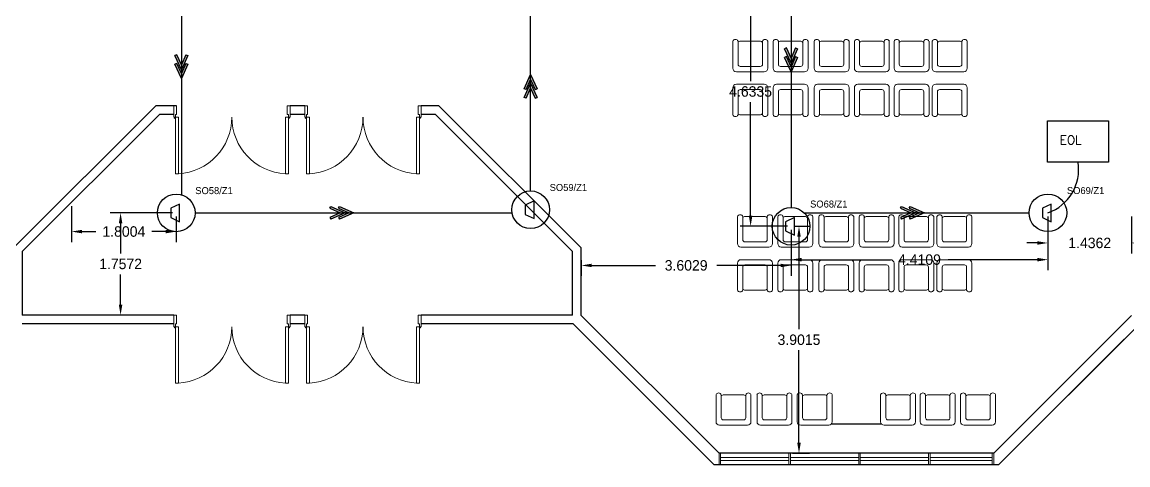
# Model space of a CAD drawing. Extents: x -3767 to 3861, y 250 to 646.
# Drawn here: x 27.07 to 46.06, y 329.3 to 336.91 of the extents above; entities that cross this region are included whole.
import ezdxf
from ezdxf import colors
from ezdxf.entities.mleader import LeaderData, LeaderLine
from ezdxf.enums import TextEntityAlignment as Align
from ezdxf.math import Vec2, Vec3

# ---------------------------------------------------------------- set-up
doc = ezdxf.new("R2010")
doc.units = 0
doc.header["$LTSCALE"] = 0.15
doc.layers.get('0').update_dxf_attribs({"color": 252})
doc.layers.get('Defpoints').update_dxf_attribs({"color": 252})
for name, color, linetype, lineweight in [('0 criticalllllll', 4, 'Continuous', 13), ('anal', 252, 'Continuous', 20), ('DOOR', 252, 'Continuous', 20), ('FUR', 252, 'Continuous', 9), ('wall', 252, 'Continuous', 30)]:
    doc.layers.add(name, color=color, linetype=linetype, lineweight=lineweight)
for name, color, linetype in [('0 sockets', 252, 'Continuous'), ('0 sound', 252, 'Continuous'), ('AUTOINCR', 7, 'Continuous'), ('C1', 252, 'Continuous'), ('FIRE_LOOP', 7, 'Continuous')]:
    doc.layers.add(name, color=color, linetype=linetype)
doc.styles.add('ROMAND', font='ROMAND.SHX')
doc.dimstyles.get("Standard").update_dxf_attribs({"dimtxt": 0.18, "dimasz": 0.18, "dimexe": 0.18, "dimexo": 0.0625, "dimgap": 0.09, "dimtad": 0, "dimtih": 1, "dimtoh": 1, "dimdec": 4, "dimzin": 0, "dimdsep": 46, "dimtxsty": 'Standard', "dimcen": 0.09, "dimadec": 0, "dimazin": 0, "dimtfac": 1, "dimtdec": 4, "dimtofl": 0, "dimtmove": 0, "dimatfit": 3, "dimfxl": 1, "dimtolj": 1, "dimtzin": 0, "dimarcsym": 0})

# ---------------------------------------------------------------- blocks, each defined once
blk = doc.blocks.new('D200')
at = {"layer": 'DOOR'}
for points in [[(0.03, 0.2), (0.03, 1.17), (0.08, 1.17), (0.08, 0.2)], [(1.97, 0.2), (1.97, 1.17), (1.92, 1.17), (1.92, 0.2)], [(0.03, 0.2), (0, 0.2), (0, 0), (0.05, 0), (0.05, 0.15), (0.03, 0.15)], [(1.97, 0.2), (2, 0.2), (2, 0), (1.95, 0), (1.95, 0.15), (1.97, 0.15)]]:
    blk.add_lwpolyline(points, close=True, dxfattribs=at)
for centre in [(0.02, 0.21), (1.98, 0.21)]:
    blk.add_circle(centre, 0.01, dxfattribs=at)
for centre, start, end in [((0.027, 0.2), 0, 87.0492), ((1.97, 0.2), 92.9508, 180)]:
    blk.add_arc(centre, 0.971, start, end, dxfattribs=at)
blk = doc.blocks.new('ARCH')
at = {"layer": 'anal'}
for p, q in [((39.041, 329.5), (39.041, 329.3)), ((39.066, 329.5), (39.066, 329.3)), ((40.241, 329.5), (40.241, 329.3)), ((40.266, 329.5), (40.266, 329.3)), ((41.441, 329.5), (41.441, 329.3)), ((41.466, 329.5), (41.466, 329.3)), ((42.641, 329.5), (42.641, 329.3)), ((42.666, 329.5), (42.666, 329.3)), ((43.734, 329.5), (43.734, 329.3)), ((43.759, 329.5), (43.759, 329.3)), ((39.066, 329.425), (40.237, 329.425)), ((39.066, 329.425), (40.237, 329.425)), ((39.066, 329.375), (40.237, 329.375)), ((39.066, 329.375), (40.237, 329.375)), ((40.266, 329.425), (41.437, 329.425)), ((40.266, 329.425), (41.437, 329.425)), ((40.266, 329.375), (41.437, 329.375)), ((40.266, 329.375), (41.437, 329.375)), ((41.466, 329.425), (42.637, 329.425)), ((41.466, 329.425), (42.637, 329.425)), ((41.466, 329.375), (42.637, 329.375)), ((41.466, 329.375), (42.637, 329.375)), ((42.666, 329.425), (43.734, 329.425)), ((42.666, 329.375), (43.734, 329.375))]:
    blk.add_line(p, q, dxfattribs=at)
at = {"layer": 'C1'}
blk.add_line((41.833, 330), (40.967, 330), dxfattribs=at)
at = {"layer": 'FUR'}
for p, q in [((39.278, 336.584), (39.278, 336.119)), ((39.368, 336.582), (39.368, 336.187)), ((39.743, 336.584), (39.413, 336.584)), ((39.788, 336.187), (39.788, 336.582)), ((39.878, 336.119), (39.878, 336.584)), ((39.97, 336.584), (39.97, 336.119)), ((40.06, 336.582), (40.06, 336.187)), ((40.435, 336.584), (40.105, 336.584)), ((40.48, 336.187), (40.48, 336.582)), ((40.57, 336.119), (40.57, 336.584)), ((40.674, 336.584), (40.674, 336.119)), ((40.764, 336.582), (40.764, 336.187)), ((41.139, 336.584), (40.809, 336.584)), ((41.184, 336.187), (41.184, 336.582)), ((41.274, 336.119), (41.274, 336.584)), ((41.365, 336.584), (41.365, 336.119)), ((41.455, 336.582), (41.455, 336.187)), ((41.83, 336.584), (41.5, 336.584)), ((41.875, 336.187), (41.875, 336.582)), ((41.965, 336.119), (41.965, 336.584)), ((42.047, 336.584), (42.047, 336.119)), ((42.137, 336.582), (42.137, 336.187)), ((42.512, 336.584), (42.182, 336.584)), ((42.557, 336.187), (42.557, 336.582)), ((42.647, 336.119), (42.647, 336.584)), ((42.703, 336.584), (42.703, 336.119)), ((42.793, 336.582), (42.793, 336.187)), ((43.168, 336.584), (42.838, 336.584)), ((43.213, 336.187), (43.213, 336.582)), ((43.303, 336.119), (43.303, 336.584)), ((39.405, 336.149), (39.75, 336.149)), ((40.097, 336.149), (40.442, 336.149)), ((40.801, 336.149), (41.146, 336.149)), ((41.493, 336.149), (41.838, 336.149)), ((42.174, 336.149), (42.519, 336.149)), ((42.83, 336.149), (43.175, 336.149)), ((39.338, 336.059), (39.818, 336.059)), ((40.03, 336.059), (40.51, 336.059)), ((40.734, 336.059), (41.214, 336.059)), ((41.425, 336.059), (41.905, 336.059)), ((42.107, 336.059), (42.587, 336.059)), ((42.763, 336.059), (43.243, 336.059)), ((39.278, 335.318), (39.278, 335.783)), ((39.338, 335.843), (39.818, 335.843)), ((39.878, 335.783), (39.878, 335.318)), ((39.97, 335.318), (39.97, 335.783)), ((40.03, 335.843), (40.51, 335.843)), ((40.57, 335.783), (40.57, 335.318)), ((40.674, 335.318), (40.674, 335.783)), ((40.734, 335.843), (41.214, 335.843)), ((41.274, 335.783), (41.274, 335.318)), ((41.365, 335.318), (41.365, 335.783)), ((41.425, 335.843), (41.905, 335.843)), ((41.965, 335.783), (41.965, 335.318)), ((42.047, 335.318), (42.047, 335.783)), ((42.107, 335.843), (42.587, 335.843)), ((42.647, 335.783), (42.647, 335.318)), ((42.703, 335.318), (42.703, 335.783)), ((42.763, 335.843), (43.243, 335.843)), ((43.303, 335.783), (43.303, 335.318)), ((39.368, 335.32), (39.368, 335.715)), ((39.405, 335.753), (39.75, 335.753)), ((39.788, 335.715), (39.788, 335.32)), ((40.06, 335.32), (40.06, 335.715)), ((40.097, 335.753), (40.442, 335.753)), ((40.48, 335.715), (40.48, 335.32)), ((40.764, 335.32), (40.764, 335.715)), ((40.801, 335.753), (41.146, 335.753)), ((41.184, 335.715), (41.184, 335.32)), ((41.455, 335.32), (41.455, 335.715)), ((41.493, 335.753), (41.838, 335.753)), ((41.875, 335.715), (41.875, 335.32)), ((42.137, 335.32), (42.137, 335.715)), ((42.174, 335.753), (42.519, 335.753)), ((42.557, 335.715), (42.557, 335.32)), ((42.793, 335.32), (42.793, 335.715)), ((42.83, 335.753), (43.175, 335.753)), ((43.213, 335.715), (43.213, 335.32)), ((39.743, 335.318), (39.413, 335.318)), ((40.435, 335.318), (40.105, 335.318)), ((41.139, 335.318), (40.809, 335.318)), ((41.83, 335.318), (41.5, 335.318)), ((42.512, 335.318), (42.182, 335.318)), ((43.168, 335.318), (42.838, 335.318)), ((39.358, 333.569), (39.358, 333.104)), ((39.448, 333.567), (39.448, 333.172)), ((39.823, 333.569), (39.493, 333.569)), ((39.868, 333.172), (39.868, 333.567)), ((39.958, 333.104), (39.958, 333.569)), ((40.05, 333.569), (40.05, 333.104)), ((40.14, 333.567), (40.14, 333.172)), ((40.515, 333.569), (40.185, 333.569)), ((40.56, 333.172), (40.56, 333.567)), ((40.65, 333.104), (40.65, 333.569)), ((40.754, 333.569), (40.754, 333.104)), ((40.844, 333.567), (40.844, 333.172)), ((41.219, 333.569), (40.889, 333.569)), ((41.264, 333.172), (41.264, 333.567)), ((41.354, 333.104), (41.354, 333.569)), ((41.446, 333.569), (41.446, 333.104)), ((41.536, 333.567), (41.536, 333.172)), ((41.911, 333.569), (41.581, 333.569)), ((41.956, 333.172), (41.956, 333.567)), ((42.046, 333.104), (42.046, 333.569)), ((42.128, 333.569), (42.128, 333.104)), ((42.218, 333.567), (42.218, 333.172)), ((42.593, 333.569), (42.263, 333.569)), ((42.638, 333.172), (42.638, 333.567)), ((42.728, 333.104), (42.728, 333.569)), ((42.783, 333.569), (42.783, 333.104)), ((42.873, 333.567), (42.873, 333.172)), ((43.248, 333.569), (42.918, 333.569)), ((43.293, 333.172), (43.293, 333.567)), ((43.383, 333.104), (43.383, 333.569)), ((39.486, 333.134), (39.831, 333.134)), ((40.178, 333.134), (40.523, 333.134)), ((40.882, 333.134), (41.227, 333.134)), ((41.573, 333.134), (41.918, 333.134)), ((42.255, 333.134), (42.6, 333.134)), ((42.911, 333.134), (43.256, 333.134)), ((39.418, 333.044), (39.898, 333.044)), ((40.11, 333.044), (40.59, 333.044)), ((40.814, 333.044), (41.294, 333.044)), ((41.506, 333.044), (41.986, 333.044)), ((42.188, 333.044), (42.668, 333.044)), ((42.843, 333.044), (43.323, 333.044)), ((39.358, 332.303), (39.358, 332.768)), ((39.418, 332.828), (39.898, 332.828)), ((39.486, 332.738), (39.831, 332.738)), ((39.958, 332.768), (39.958, 332.303)), ((40.05, 332.303), (40.05, 332.768)), ((40.11, 332.828), (40.59, 332.828)), ((40.178, 332.738), (40.523, 332.738)), ((40.65, 332.768), (40.65, 332.303)), ((40.754, 332.303), (40.754, 332.768)), ((40.814, 332.828), (41.294, 332.828)), ((40.882, 332.738), (41.227, 332.738)), ((41.354, 332.768), (41.354, 332.303)), ((41.446, 332.303), (41.446, 332.768)), ((41.506, 332.828), (41.986, 332.828)), ((41.573, 332.738), (41.918, 332.738)), ((42.046, 332.768), (42.046, 332.303)), ((42.128, 332.303), (42.128, 332.768)), ((42.188, 332.828), (42.668, 332.828)), ((42.255, 332.738), (42.6, 332.738)), ((42.728, 332.768), (42.728, 332.303)), ((42.783, 332.303), (42.783, 332.768)), ((42.843, 332.828), (43.323, 332.828)), ((42.911, 332.738), (43.256, 332.738)), ((43.383, 332.768), (43.383, 332.303)), ((39.448, 332.305), (39.448, 332.701)), ((39.868, 332.701), (39.868, 332.305)), ((40.14, 332.305), (40.14, 332.701)), ((40.56, 332.701), (40.56, 332.305)), ((40.844, 332.305), (40.844, 332.701)), ((41.264, 332.701), (41.264, 332.305)), ((41.536, 332.305), (41.536, 332.701)), ((41.956, 332.701), (41.956, 332.305)), ((42.218, 332.305), (42.218, 332.701)), ((42.638, 332.701), (42.638, 332.305)), ((42.873, 332.305), (42.873, 332.701)), ((43.293, 332.701), (43.293, 332.305)), ((39.823, 332.303), (39.493, 332.303)), ((40.515, 332.303), (40.185, 332.303)), ((41.219, 332.303), (40.889, 332.303)), ((41.911, 332.303), (41.581, 332.303)), ((42.593, 332.303), (42.263, 332.303)), ((43.248, 332.303), (42.918, 332.303)), ((38.989, 330.042), (38.989, 330.507)), ((39.079, 330.11), (39.079, 330.505)), ((39.124, 330.507), (39.454, 330.507)), ((39.499, 330.505), (39.499, 330.11)), ((39.589, 330.507), (39.589, 330.042)), ((39.693, 330.042), (39.693, 330.507)), ((39.783, 330.11), (39.783, 330.505)), ((39.828, 330.507), (40.158, 330.507)), ((40.203, 330.505), (40.203, 330.11)), ((40.293, 330.507), (40.293, 330.042)), ((40.385, 330.042), (40.385, 330.507)), ((40.475, 330.11), (40.475, 330.505)), ((40.52, 330.507), (40.85, 330.507)), ((40.895, 330.505), (40.895, 330.11)), ((40.985, 330.507), (40.985, 330.042)), ((41.815, 330.042), (41.815, 330.507)), ((41.905, 330.11), (41.905, 330.505)), ((41.95, 330.507), (42.28, 330.507)), ((42.325, 330.505), (42.325, 330.11)), ((42.415, 330.507), (42.415, 330.042)), ((42.497, 330.042), (42.497, 330.507)), ((42.587, 330.11), (42.587, 330.505)), ((42.632, 330.507), (42.962, 330.507)), ((43.007, 330.505), (43.007, 330.11)), ((43.097, 330.507), (43.097, 330.042)), ((43.189, 330.042), (43.189, 330.507)), ((43.279, 330.11), (43.279, 330.505)), ((43.324, 330.507), (43.654, 330.507)), ((43.699, 330.505), (43.699, 330.11)), ((43.789, 330.507), (43.789, 330.042)), ((39.461, 330.072), (39.116, 330.072)), ((40.165, 330.072), (39.82, 330.072)), ((40.857, 330.072), (40.512, 330.072)), ((42.288, 330.072), (41.943, 330.072)), ((42.97, 330.072), (42.625, 330.072)), ((43.661, 330.072), (43.316, 330.072)), ((39.529, 329.982), (39.049, 329.982)), ((40.233, 329.982), (39.753, 329.982)), ((40.925, 329.982), (40.445, 329.982)), ((42.355, 329.982), (41.875, 329.982)), ((43.037, 329.982), (42.557, 329.982)), ((43.729, 329.982), (43.249, 329.982))]:
    blk.add_line(p, q, dxfattribs=at)
for centre, major_axis, start_param, end_param in [((39.322, 336.567), (-0.0339, 0.0339), 4.256093, 6.69338), ((39.413, 336.524), (-0.0424, 0.0424), -0.785398, 0.062664), ((39.743, 336.524), (0.0424, 0.0424), 6.220521, 7.068583), ((39.833, 336.567), (0.0339, 0.0339), 5.87299, 8.310278), ((40.014, 336.567), (-0.0339, 0.0339), 4.256093, 6.69338), ((40.105, 336.524), (-0.0424, 0.0424), -0.785398, 0.062664), ((40.435, 336.524), (0.0424, 0.0424), 6.220521, 7.068583), ((40.525, 336.567), (0.0339, 0.0339), 5.87299, 8.310278), ((40.718, 336.567), (-0.0339, 0.0339), 4.256093, 6.69338), ((40.809, 336.524), (-0.0424, 0.0424), -0.785398, 0.062664), ((41.139, 336.524), (0.0424, 0.0424), 6.220521, 7.068583), ((41.229, 336.567), (0.0339, 0.0339), 5.87299, 8.310278), ((41.41, 336.567), (-0.0339, 0.0339), 4.256093, 6.69338), ((41.5, 336.524), (-0.0424, 0.0424), -0.785398, 0.062664), ((41.83, 336.524), (0.0424, 0.0424), 6.220521, 7.068583), ((41.921, 336.567), (0.0339, 0.0339), 5.87299, 8.310278), ((42.092, 336.567), (-0.0339, 0.0339), 4.256093, 6.69338), ((42.182, 336.524), (-0.0424, 0.0424), -0.785398, 0.062664), ((42.512, 336.524), (0.0424, 0.0424), 6.220521, 7.068583), ((42.602, 336.567), (0.0339, 0.0339), 5.87299, 8.310278), ((42.747, 336.567), (-0.0339, 0.0339), 4.256093, 6.69338), ((42.838, 336.524), (-0.0424, 0.0424), -0.785398, 0.062664), ((43.168, 336.524), (0.0424, 0.0424), 6.220521, 7.068583), ((43.258, 336.567), (0.0339, 0.0339), 5.87299, 8.310278), ((39.405, 336.187), (0.0265, 0.0265), 2.356194, 3.926991), ((39.75, 336.187), (0.0265, 0.0265), 3.926991, 5.497787), ((40.097, 336.187), (0.0265, 0.0265), 2.356194, 3.926991), ((40.442, 336.187), (0.0265, 0.0265), 3.926991, 5.497787), ((40.801, 336.187), (0.0265, 0.0265), 2.356194, 3.926991), ((41.146, 336.187), (0.0265, 0.0265), 3.926991, 5.497787), ((41.493, 336.187), (0.0265, 0.0265), 2.356194, 3.926991), ((41.838, 336.187), (0.0265, 0.0265), 3.926991, 5.497787), ((42.174, 336.187), (0.0265, 0.0265), 2.356194, 3.926991), ((42.519, 336.187), (0.0265, 0.0265), 3.926991, 5.497787), ((42.83, 336.187), (0.0265, 0.0265), 2.356194, 3.926991), ((43.175, 336.187), (0.0265, 0.0265), 3.926991, 5.497787), ((39.338, 336.119), (-0.0424, 0.0424), 0.785398, 2.356194), ((39.818, 336.119), (0.0424, 0.0424), 3.926991, 5.497787), ((40.03, 336.119), (-0.0424, 0.0424), 0.785398, 2.356194), ((40.51, 336.119), (0.0424, 0.0424), 3.926991, 5.497787), ((40.734, 336.119), (-0.0424, 0.0424), 0.785398, 2.356194), ((41.214, 336.119), (0.0424, 0.0424), 3.926991, 5.497787), ((41.425, 336.119), (-0.0424, 0.0424), 0.785398, 2.356194), ((41.905, 336.119), (0.0424, 0.0424), 3.926991, 5.497787), ((42.107, 336.119), (-0.0424, 0.0424), 0.785398, 2.356194), ((42.587, 336.119), (0.0424, 0.0424), 3.926991, 5.497787), ((42.763, 336.119), (-0.0424, 0.0424), 0.785398, 2.356194), ((43.243, 336.119), (0.0424, 0.0424), 3.926991, 5.497787), ((39.403, 333.552), (-0.0339, 0.0339), 4.256093, 6.69338), ((39.493, 333.509), (-0.0424, 0.0424), -0.785398, 0.062664), ((39.823, 333.509), (0.0424, 0.0424), 6.220521, 7.068583), ((39.914, 333.552), (0.0339, 0.0339), 5.87299, 8.310278), ((40.095, 333.552), (-0.0339, 0.0339), 4.256093, 6.69338), ((40.185, 333.509), (-0.0424, 0.0424), -0.785398, 0.062664), ((40.515, 333.509), (0.0424, 0.0424), 6.220521, 7.068583), ((40.606, 333.552), (0.0339, 0.0339), 5.87299, 8.310278), ((40.799, 333.552), (-0.0339, 0.0339), 4.256093, 6.69338), ((40.889, 333.509), (-0.0424, 0.0424), -0.785398, 0.062664), ((41.219, 333.509), (0.0424, 0.0424), 6.220521, 7.068583), ((41.309, 333.552), (0.0339, 0.0339), 5.87299, 8.310278), ((41.491, 333.552), (-0.0339, 0.0339), 4.256093, 6.69338), ((41.581, 333.509), (-0.0424, 0.0424), -0.785398, 0.062664), ((41.911, 333.509), (0.0424, 0.0424), 6.220521, 7.068583), ((42.001, 333.552), (0.0339, 0.0339), 5.87299, 8.310278), ((42.172, 333.552), (-0.0339, 0.0339), 4.256093, 6.69338), ((42.263, 333.509), (-0.0424, 0.0424), -0.785398, 0.062664), ((42.593, 333.509), (0.0424, 0.0424), 6.220521, 7.068583), ((42.683, 333.552), (0.0339, 0.0339), 5.87299, 8.310278), ((42.828, 333.552), (-0.0339, 0.0339), 4.256093, 6.69338), ((42.918, 333.509), (-0.0424, 0.0424), -0.785398, 0.062664), ((43.248, 333.509), (0.0424, 0.0424), 6.220521, 7.068583), ((43.339, 333.552), (0.0339, 0.0339), 5.87299, 8.310278), ((39.418, 333.104), (-0.0424, 0.0424), 0.785398, 2.356194), ((39.486, 333.172), (0.0265, 0.0265), 2.356194, 3.926991), ((39.831, 333.172), (0.0265, 0.0265), 3.926991, 5.497787), ((39.898, 333.104), (0.0424, 0.0424), 3.926991, 5.497787), ((40.11, 333.104), (-0.0424, 0.0424), 0.785398, 2.356194), ((40.178, 333.172), (0.0265, 0.0265), 2.356194, 3.926991), ((40.523, 333.172), (0.0265, 0.0265), 3.926991, 5.497787), ((40.59, 333.104), (0.0424, 0.0424), 3.926991, 5.497787), ((40.814, 333.104), (-0.0424, 0.0424), 0.785398, 2.356194), ((40.882, 333.172), (0.0265, 0.0265), 2.356194, 3.926991), ((41.227, 333.172), (0.0265, 0.0265), 3.926991, 5.497787), ((41.294, 333.104), (0.0424, 0.0424), 3.926991, 5.497787), ((41.506, 333.104), (-0.0424, 0.0424), 0.785398, 2.356194), ((41.573, 333.172), (0.0265, 0.0265), 2.356194, 3.926991), ((41.918, 333.172), (0.0265, 0.0265), 3.926991, 5.497787), ((41.986, 333.104), (0.0424, 0.0424), 3.926991, 5.497787), ((42.188, 333.104), (-0.0424, 0.0424), 0.785398, 2.356194), ((42.255, 333.172), (0.0265, 0.0265), 2.356194, 3.926991), ((42.6, 333.172), (0.0265, 0.0265), 3.926991, 5.497787), ((42.668, 333.104), (0.0424, 0.0424), 3.926991, 5.497787), ((42.843, 333.104), (-0.0424, 0.0424), 0.785398, 2.356194), ((42.911, 333.172), (0.0265, 0.0265), 2.356194, 3.926991), ((43.256, 333.172), (0.0265, 0.0265), 3.926991, 5.497787), ((43.323, 333.104), (0.0424, 0.0424), 3.926991, 5.497787)]:
    blk.add_ellipse(centre, major_axis=major_axis, ratio=1, start_param=start_param, end_param=end_param, dxfattribs=at)
at = {"layer": 'FUR', "extrusion": (0, 0, -1)}
for centre, major_axis, start_param, end_param in [((39.338, 335.783), (0.0424, 0.0424), 3.926991, 5.497787), ((39.818, 335.783), (-0.0424, 0.0424), 0.785398, 2.356194), ((40.03, 335.783), (0.0424, 0.0424), 3.926991, 5.497787), ((40.51, 335.783), (-0.0424, 0.0424), 0.785398, 2.356194), ((40.734, 335.783), (0.0424, 0.0424), 3.926991, 5.497787), ((41.214, 335.783), (-0.0424, 0.0424), 0.785398, 2.356194), ((41.425, 335.783), (0.0424, 0.0424), 3.926991, 5.497787), ((41.905, 335.783), (-0.0424, 0.0424), 0.785398, 2.356194), ((42.107, 335.783), (0.0424, 0.0424), 3.926991, 5.497787), ((42.587, 335.783), (-0.0424, 0.0424), 0.785398, 2.356194), ((42.763, 335.783), (0.0424, 0.0424), 3.926991, 5.497787), ((43.243, 335.783), (-0.0424, 0.0424), 0.785398, 2.356194), ((39.405, 335.715), (0.0265, 0.0265), 3.926991, 5.497787), ((39.75, 335.715), (0.0265, 0.0265), -0.785398, 0.785398), ((40.097, 335.715), (0.0265, 0.0265), 3.926991, 5.497787), ((40.442, 335.715), (0.0265, 0.0265), -0.785398, 0.785398), ((40.801, 335.715), (0.0265, 0.0265), 3.926991, 5.497787), ((41.146, 335.715), (0.0265, 0.0265), -0.785398, 0.785398), ((41.493, 335.715), (0.0265, 0.0265), 3.926991, 5.497787), ((41.838, 335.715), (0.0265, 0.0265), -0.785398, 0.785398), ((42.174, 335.715), (0.0265, 0.0265), 3.926991, 5.497787), ((42.519, 335.715), (0.0265, 0.0265), -0.785398, 0.785398), ((42.83, 335.715), (0.0265, 0.0265), 3.926991, 5.497787), ((43.175, 335.715), (0.0265, 0.0265), -0.785398, 0.785398), ((39.322, 335.335), (0.0339, 0.0339), 1.1145, 3.551788), ((39.413, 335.378), (0.0424, 0.0424), 2.356194, 3.204257), ((39.743, 335.378), (-0.0424, 0.0424), 3.078929, 3.926991), ((39.833, 335.335), (-0.0339, 0.0339), 2.731397, 5.168685), ((40.014, 335.335), (0.0339, 0.0339), 1.1145, 3.551788), ((40.105, 335.378), (0.0424, 0.0424), 2.356194, 3.204257), ((40.435, 335.378), (-0.0424, 0.0424), 3.078929, 3.926991), ((40.525, 335.335), (-0.0339, 0.0339), 2.731397, 5.168685), ((40.718, 335.335), (0.0339, 0.0339), 1.1145, 3.551788), ((40.809, 335.378), (0.0424, 0.0424), 2.356194, 3.204257), ((41.139, 335.378), (-0.0424, 0.0424), 3.078929, 3.926991), ((41.229, 335.335), (-0.0339, 0.0339), 2.731397, 5.168685), ((41.41, 335.335), (0.0339, 0.0339), 1.1145, 3.551788), ((41.5, 335.378), (0.0424, 0.0424), 2.356194, 3.204257), ((41.83, 335.378), (-0.0424, 0.0424), 3.078929, 3.926991), ((41.921, 335.335), (-0.0339, 0.0339), 2.731397, 5.168685), ((42.092, 335.335), (0.0339, 0.0339), 1.1145, 3.551788), ((42.182, 335.378), (0.0424, 0.0424), 2.356194, 3.204257), ((42.512, 335.378), (-0.0424, 0.0424), 3.078929, 3.926991), ((42.602, 335.335), (-0.0339, 0.0339), 2.731397, 5.168685), ((42.747, 335.335), (0.0339, 0.0339), 1.1145, 3.551788), ((42.838, 335.378), (0.0424, 0.0424), 2.356194, 3.204257), ((43.168, 335.378), (-0.0424, 0.0424), 3.078929, 3.926991), ((43.258, 335.335), (-0.0339, 0.0339), 2.731397, 5.168685), ((39.418, 332.768), (0.0424, 0.0424), 3.926991, 5.497787), ((39.486, 332.701), (0.0265, 0.0265), 3.926991, 5.497787), ((39.831, 332.701), (0.0265, 0.0265), -0.785398, 0.785398), ((39.898, 332.768), (-0.0424, 0.0424), 0.785398, 2.356194), ((40.11, 332.768), (0.0424, 0.0424), 3.926991, 5.497787), ((40.178, 332.701), (0.0265, 0.0265), 3.926991, 5.497787), ((40.523, 332.701), (0.0265, 0.0265), -0.785398, 0.785398), ((40.59, 332.768), (-0.0424, 0.0424), 0.785398, 2.356194), ((40.814, 332.768), (0.0424, 0.0424), 3.926991, 5.497787), ((40.882, 332.701), (0.0265, 0.0265), 3.926991, 5.497787), ((41.227, 332.701), (0.0265, 0.0265), -0.785398, 0.785398), ((41.294, 332.768), (-0.0424, 0.0424), 0.785398, 2.356194), ((41.506, 332.768), (0.0424, 0.0424), 3.926991, 5.497787), ((41.573, 332.701), (0.0265, 0.0265), 3.926991, 5.497787), ((41.918, 332.701), (0.0265, 0.0265), -0.785398, 0.785398), ((41.986, 332.768), (-0.0424, 0.0424), 0.785398, 2.356194), ((42.188, 332.768), (0.0424, 0.0424), 3.926991, 5.497787), ((42.255, 332.701), (0.0265, 0.0265), 3.926991, 5.497787), ((42.6, 332.701), (0.0265, 0.0265), -0.785398, 0.785398), ((42.668, 332.768), (-0.0424, 0.0424), 0.785398, 2.356194), ((42.843, 332.768), (0.0424, 0.0424), 3.926991, 5.497787), ((42.911, 332.701), (0.0265, 0.0265), 3.926991, 5.497787), ((43.256, 332.701), (0.0265, 0.0265), -0.785398, 0.785398), ((43.323, 332.768), (-0.0424, 0.0424), 0.785398, 2.356194), ((39.403, 332.321), (0.0339, 0.0339), 1.1145, 3.551788), ((39.493, 332.363), (0.0424, 0.0424), 2.356194, 3.204257), ((39.823, 332.363), (-0.0424, 0.0424), 3.078929, 3.926991), ((39.914, 332.321), (-0.0339, 0.0339), 2.731397, 5.168685), ((40.095, 332.321), (0.0339, 0.0339), 1.1145, 3.551788), ((40.185, 332.363), (0.0424, 0.0424), 2.356194, 3.204257), ((40.515, 332.363), (-0.0424, 0.0424), 3.078929, 3.926991), ((40.606, 332.321), (-0.0339, 0.0339), 2.731397, 5.168685), ((40.799, 332.321), (0.0339, 0.0339), 1.1145, 3.551788), ((40.889, 332.363), (0.0424, 0.0424), 2.356194, 3.204257), ((41.219, 332.363), (-0.0424, 0.0424), 3.078929, 3.926991), ((41.309, 332.321), (-0.0339, 0.0339), 2.731397, 5.168685), ((41.491, 332.321), (0.0339, 0.0339), 1.1145, 3.551788), ((41.581, 332.363), (0.0424, 0.0424), 2.356194, 3.204257), ((41.911, 332.363), (-0.0424, 0.0424), 3.078929, 3.926991), ((42.001, 332.321), (-0.0339, 0.0339), 2.731397, 5.168685), ((42.172, 332.321), (0.0339, 0.0339), 1.1145, 3.551788), ((42.263, 332.363), (0.0424, 0.0424), 2.356194, 3.204257), ((42.593, 332.363), (-0.0424, 0.0424), 3.078929, 3.926991), ((42.683, 332.321), (-0.0339, 0.0339), 2.731397, 5.168685), ((42.828, 332.321), (0.0339, 0.0339), 1.1145, 3.551788), ((42.918, 332.363), (0.0424, 0.0424), 2.356194, 3.204257), ((43.248, 332.363), (-0.0424, 0.0424), 3.078929, 3.926991), ((43.339, 332.321), (-0.0339, 0.0339), 2.731397, 5.168685), ((39.034, 330.49), (-0.0339, 0.0339), 5.87299, 8.310278), ((39.124, 330.447), (-0.0424, 0.0424), 6.220521, 7.068583), ((39.454, 330.447), (0.0424, 0.0424), -0.785398, 0.062664), ((39.544, 330.49), (0.0339, 0.0339), 4.256093, 6.69338), ((39.737, 330.49), (-0.0339, 0.0339), 5.87299, 8.310278), ((39.828, 330.447), (-0.0424, 0.0424), 6.220521, 7.068583), ((40.158, 330.447), (0.0424, 0.0424), -0.785398, 0.062664), ((40.248, 330.49), (0.0339, 0.0339), 4.256093, 6.69338), ((40.429, 330.49), (-0.0339, 0.0339), 5.87299, 8.310278), ((40.52, 330.447), (-0.0424, 0.0424), 6.220521, 7.068583), ((40.85, 330.447), (0.0424, 0.0424), -0.785398, 0.062664), ((40.94, 330.49), (0.0339, 0.0339), 4.256093, 6.69338), ((41.86, 330.49), (-0.0339, 0.0339), 5.87299, 8.310278), ((41.95, 330.447), (-0.0424, 0.0424), 6.220521, 7.068583), ((42.28, 330.447), (0.0424, 0.0424), -0.785398, 0.062664), ((42.371, 330.49), (0.0339, 0.0339), 4.256093, 6.69338), ((42.542, 330.49), (-0.0339, 0.0339), 5.87299, 8.310278), ((42.632, 330.447), (-0.0424, 0.0424), 6.220521, 7.068583), ((42.962, 330.447), (0.0424, 0.0424), -0.785398, 0.062664), ((43.052, 330.49), (0.0339, 0.0339), 4.256093, 6.69338), ((43.234, 330.49), (-0.0339, 0.0339), 5.87299, 8.310278), ((43.324, 330.447), (-0.0424, 0.0424), 6.220521, 7.068583), ((43.654, 330.447), (0.0424, 0.0424), -0.785398, 0.062664), ((43.744, 330.49), (0.0339, 0.0339), 4.256093, 6.69338), ((39.116, 330.11), (0.0265, 0.0265), 2.356194, 3.926991), ((39.461, 330.11), (0.0265, 0.0265), 0.785398, 2.356194), ((39.82, 330.11), (0.0265, 0.0265), 2.356194, 3.926991), ((40.165, 330.11), (0.0265, 0.0265), 0.785398, 2.356194), ((40.512, 330.11), (0.0265, 0.0265), 2.356194, 3.926991), ((40.857, 330.11), (0.0265, 0.0265), 0.785398, 2.356194), ((41.943, 330.11), (0.0265, 0.0265), 2.356194, 3.926991), ((42.288, 330.11), (0.0265, 0.0265), 0.785398, 2.356194), ((42.625, 330.11), (0.0265, 0.0265), 2.356194, 3.926991), ((42.97, 330.11), (0.0265, 0.0265), 0.785398, 2.356194), ((43.316, 330.11), (0.0265, 0.0265), 2.356194, 3.926991), ((43.661, 330.11), (0.0265, 0.0265), 0.785398, 2.356194), ((39.049, 330.042), (-0.0424, 0.0424), 3.926991, 5.497787), ((39.529, 330.042), (0.0424, 0.0424), 0.785398, 2.356194), ((39.753, 330.042), (-0.0424, 0.0424), 3.926991, 5.497787), ((40.233, 330.042), (0.0424, 0.0424), 0.785398, 2.356194), ((40.445, 330.042), (-0.0424, 0.0424), 3.926991, 5.497787), ((40.925, 330.042), (0.0424, 0.0424), 0.785398, 2.356194), ((41.875, 330.042), (-0.0424, 0.0424), 3.926991, 5.497787), ((42.355, 330.042), (0.0424, 0.0424), 0.785398, 2.356194), ((42.557, 330.042), (-0.0424, 0.0424), 3.926991, 5.497787), ((43.037, 330.042), (0.0424, 0.0424), 0.785398, 2.356194), ((43.249, 330.042), (-0.0424, 0.0424), 3.926991, 5.497787), ((43.729, 330.042), (0.0424, 0.0424), 0.785398, 2.356194)]:
    blk.add_ellipse(centre, major_axis=major_axis, ratio=1, start_param=start_param, end_param=end_param, dxfattribs=at)
at = {"layer": 'wall'}
for p, q in [((29.369, 335.475), (26.925, 333.031)), ((29.725, 335.475), (29.369, 335.475)), ((31.925, 335.475), (31.675, 335.475)), ((34.231, 335.475), (33.925, 335.475)), ((36.675, 333.031), (34.231, 335.475)), ((29.431, 335.325), (27.075, 332.969)), ((29.675, 335.325), (29.431, 335.325)), ((31.925, 335.325), (31.675, 335.325)), ((34.169, 335.325), (33.925, 335.325)), ((36.525, 332.969), (34.169, 335.325)), ((27.075, 332.969), (27.075, 331.875)), ((36.525, 331.875), (36.525, 332.969)), ((36.675, 331.866), (36.675, 333.031)), ((29.675, 331.875), (27.075, 331.875)), ((31.925, 331.875), (31.675, 331.875)), ((36.525, 331.875), (33.925, 331.875)), ((39.041, 329.5), (36.675, 331.866)), ((46.125, 331.866), (43.759, 329.5)), ((29.675, 331.725), (27.075, 331.725)), ((31.925, 331.725), (31.675, 331.725)), ((36.534, 331.725), (33.925, 331.725)), ((38.959, 329.3), (36.534, 331.725)), ((46, 331.741), (43.759, 329.5)), ((46.2, 331.659), (43.871, 329.329)), ((46, 331.459), (43.841, 329.3)), ((43.759, 329.5), (39.041, 329.5)), ((43.759, 329.5), (39.041, 329.5)), ((43.841, 329.3), (38.959, 329.3))]:
    blk.add_line(p, q, dxfattribs=at)
at = {"layer": 'DOOR', "xscale": -1, "rotation": 180}
for p in [(29.675, 335.475), (29.675, 331.875)]:
    blk.add_blockref('D200', p, dxfattribs=at)
at = {"layer": 'DOOR', "rotation": 180}
for p in [(33.925, 335.475), (33.925, 331.875)]:
    blk.add_blockref('D200', p, dxfattribs=at)
blk = doc.blocks.new('T-PA01')
at = {"color": 6}
for p, q in [((36, 94), (-58, 49)), ((-58, 49), (-58, -49)), ((36, -94), (36, 94)), ((-58, -49), (36, -94))]:
    blk.add_line(p, q, dxfattribs=at)
blk.add_circle((0, 0), 200, dxfattribs=at)
blk = doc.blocks.new('*D86')
at = {"layer": '0 sound', "color": 0, "lineweight": -2, "transparency": 16777216}
for p, q in [((44.689, 333.571), (44.689, 332.935)), ((46.125, 333.571), (46.125, 332.935)), ((44.509, 333.115), (44.329, 333.115)), ((46.305, 333.115), (46.485, 333.115))]:
    blk.add_line(p, q, dxfattribs=at)
at = {"layer": '0 sound', "color": 0, "transparency": 16777216}
for points in [[(44.509, 333.145), (44.509, 333.085), (44.689, 333.115)], [(46.305, 333.145), (46.305, 333.085), (46.125, 333.115)]]:
    blk.add_solid(points, dxfattribs=at)
at = {"layer": 'Defpoints', "color": 0, "transparency": 16777216}
for p in [(44.689, 333.633), (46.125, 333.633), (46.125, 333.115)]:
    blk.add_point(p, dxfattribs=at)
at = {"layer": '0 sound', "color": 0, "transparency": 16777216, "insert": (45.407, 333.115), "char_height": 0.18, "attachment_point": 5}
blk.add_mtext('\\A1;1.4362', dxfattribs=at)
blk = doc.blocks.new('*D87')
at = {"layer": '0 sound', "color": 0, "lineweight": -2, "transparency": 16777216}
for p, q in [((44.689, 333.571), (44.689, 332.648)), ((40.278, 333.339), (40.278, 332.648)), ((40.458, 332.828), (41.988, 332.828)), ((44.509, 332.828), (42.978, 332.828))]:
    blk.add_line(p, q, dxfattribs=at)
at = {"layer": '0 sound', "color": 0, "transparency": 16777216}
for points in [[(40.458, 332.858), (40.458, 332.798), (40.278, 332.828)], [(44.509, 332.858), (44.509, 332.798), (44.689, 332.828)]]:
    blk.add_solid(points, dxfattribs=at)
at = {"layer": 'Defpoints', "color": 0, "transparency": 16777216}
for p in [(44.689, 333.633), (40.278, 333.402), (40.278, 332.828)]:
    blk.add_point(p, dxfattribs=at)
at = {"layer": '0 sound', "color": 0, "transparency": 16777216, "insert": (42.483, 332.828), "char_height": 0.18, "attachment_point": 5}
blk.add_mtext('\\A1;4.4109', dxfattribs=at)
blk = doc.blocks.new('*D88')
at = {"layer": '0 sound', "color": 0, "lineweight": -2, "transparency": 16777216}
for p, q in [((40.278, 333.339), (40.278, 332.549)), ((36.675, 332.822), (36.675, 332.549)), ((36.855, 332.729), (37.951, 332.729)), ((40.098, 332.729), (39.001, 332.729))]:
    blk.add_line(p, q, dxfattribs=at)
at = {"layer": '0 sound', "color": 0, "transparency": 16777216}
for points in [[(36.855, 332.759), (36.855, 332.699), (36.675, 332.729)], [(40.098, 332.759), (40.098, 332.699), (40.278, 332.729)]]:
    blk.add_solid(points, dxfattribs=at)
at = {"layer": 'Defpoints', "color": 0, "transparency": 16777216}
for p in [(40.278, 333.402), (36.675, 332.885), (36.675, 332.729)]:
    blk.add_point(p, dxfattribs=at)
at = {"layer": '0 sound', "color": 0, "transparency": 16777216, "insert": (38.476, 332.729), "char_height": 0.18, "attachment_point": 5}
blk.add_mtext('\\A1;3.6029', dxfattribs=at)
blk = doc.blocks.new('*D89')
at = {"layer": '0 sound', "color": 0, "lineweight": -2, "transparency": 16777216}
for p, q in [((40.34, 333.402), (40.594, 333.402)), ((40.414, 333.222), (40.414, 331.631)), ((40.414, 329.68), (40.414, 331.271)), ((40.304, 329.5), (40.594, 329.5))]:
    blk.add_line(p, q, dxfattribs=at)
at = {"layer": '0 sound', "color": 0, "transparency": 16777216}
for points in [[(40.384, 333.222), (40.444, 333.222), (40.414, 333.402)], [(40.384, 329.68), (40.444, 329.68), (40.414, 329.5)]]:
    blk.add_solid(points, dxfattribs=at)
at = {"layer": 'Defpoints', "color": 0, "transparency": 16777216}
for p in [(40.278, 333.402), (40.241, 329.5), (40.414, 329.5)]:
    blk.add_point(p, dxfattribs=at)
at = {"layer": '0 sound', "color": 0, "transparency": 16777216, "insert": (40.414, 331.451), "char_height": 0.18, "attachment_point": 5}
blk.add_mtext('\\A1;3.9015', dxfattribs=at)
blk = doc.blocks.new('*D90')
at = {"layer": '0 sound', "color": 0, "lineweight": -2, "transparency": 16777216}
for p, q in [((40.303, 338.035), (39.403, 338.035)), ((39.583, 337.855), (39.583, 335.898)), ((39.583, 333.582), (39.583, 335.538)), ((40.215, 333.402), (39.403, 333.402))]:
    blk.add_line(p, q, dxfattribs=at)
at = {"layer": '0 sound', "color": 0, "transparency": 16777216}
for points in [[(39.553, 337.855), (39.613, 337.855), (39.583, 338.035)], [(39.553, 333.582), (39.613, 333.582), (39.583, 333.402)]]:
    blk.add_solid(points, dxfattribs=at)
at = {"layer": 'Defpoints', "color": 0, "transparency": 16777216}
for p in [(39.583, 338.035), (40.366, 338.035), (40.278, 333.402)]:
    blk.add_point(p, dxfattribs=at)
at = {"layer": '0 sound', "color": 0, "transparency": 16777216, "insert": (39.583, 335.718), "char_height": 0.18, "attachment_point": 5}
blk.add_mtext('\\A1;4.6335', dxfattribs=at)
blk = doc.blocks.new('*D93')
at = {"layer": '0 sound', "color": 0, "lineweight": -2, "transparency": 16777216}
for p, q in [((29.656, 333.632), (28.583, 333.632)), ((28.763, 333.452), (28.763, 332.934)), ((28.763, 332.055), (28.763, 332.574)), ((29.237, 331.875), (28.583, 331.875))]:
    blk.add_line(p, q, dxfattribs=at)
at = {"layer": '0 sound', "color": 0, "transparency": 16777216}
for points in [[(28.733, 333.452), (28.793, 333.452), (28.763, 333.632)], [(28.733, 332.055), (28.793, 332.055), (28.763, 331.875)]]:
    blk.add_solid(points, dxfattribs=at)
at = {"layer": 'Defpoints', "color": 0, "transparency": 16777216}
for p in [(29.719, 333.632), (28.763, 331.875), (29.299, 331.875)]:
    blk.add_point(p, dxfattribs=at)
at = {"layer": '0 sound', "color": 0, "transparency": 16777216, "insert": (28.763, 332.754), "char_height": 0.18, "attachment_point": 5}
blk.add_mtext('\\A1;1.7572', dxfattribs=at)
blk = doc.blocks.new('*D94')
at = {"layer": '0 sound', "color": 0, "lineweight": -2, "transparency": 16777216}
for p, q in [((27.919, 333.75), (27.919, 333.131)), ((29.719, 333.57), (29.719, 333.131)), ((28.099, 333.311), (28.339, 333.311)), ((29.539, 333.311), (29.299, 333.311))]:
    blk.add_line(p, q, dxfattribs=at)
at = {"layer": '0 sound', "color": 0, "transparency": 16777216}
for points in [[(28.099, 333.341), (28.099, 333.281), (27.919, 333.311)], [(29.539, 333.341), (29.539, 333.281), (29.719, 333.311)]]:
    blk.add_solid(points, dxfattribs=at)
at = {"layer": 'Defpoints', "color": 0, "transparency": 16777216}
for p in [(27.919, 333.812), (29.719, 333.632), (27.919, 333.311)]:
    blk.add_point(p, dxfattribs=at)
at = {"layer": '0 sound', "color": 0, "transparency": 16777216, "insert": (28.819, 333.311), "char_height": 0.18, "attachment_point": 5}
blk.add_mtext('\\A1;1.8004', dxfattribs=at)
blk = doc.blocks.new('ds')
h = blk.add_hatch(color=2)
h.dxf.hatch_style = 1
h.paths.add_polyline_path([(0.259, 0.079), (0.245, 0.11), (0, 0), (0.245, -0.11), (0.259, -0.079), (0.084, 0)])
at = {"layer": '0 sockets', "color": 3}
for points in [[(0.245, -0.11), (0, 0), (0.245, 0.11)], [(0.259, -0.079), (0.084, 0), (0.259, 0.079)], [(0.259, 0.079), (0.245, 0.11)], [(0.259, -0.079), (0.245, -0.11)]]:
    blk.add_lwpolyline(points, dxfattribs=at)
blk = doc.blocks.new('qa')
h = blk.add_hatch(color=1)
h.dxf.hatch_style = 1
h.paths.add_polyline_path([(0.259, 0.079), (0.245, 0.11), (0, 0), (0.245, -0.11), (0.259, -0.079), (0.084, 0)])
h.paths.add_polyline_path([(0.408, 0.079), (0.394, 0.11), (0.149, 0), (0.394, -0.11), (0.408, -0.079), (0.233, 0)])
h = blk.add_hatch(color=1)
h.dxf.hatch_style = 1
h.paths.add_polyline_path([(0.259, 0.079), (0.245, 0.11), (0, 0), (0.245, -0.11), (0.259, -0.079), (0.084, 0)])
at = {"layer": '0 sockets', "color": 3}
for p in [(0, 0), (0.149, 0)]:
    blk.add_blockref('ds', p, dxfattribs=at)

msp = doc.modelspace()

# ---------------------------------------------------------------- linework, layer by layer
at = {"layer": '0 sound', "color": 3}
msp.add_lwpolyline([(44.68259, 335.21586), (45.73166, 335.21586), (45.73166, 334.50198), (44.68259, 334.50198)], close=True, dxfattribs=at)
msp.add_arc((44.42849, 334.37738), 0.78854, 289.272425, 9.091831, dxfattribs=at)
at = {"layer": 'FIRE_LOOP', "color": 3}
for points in [[(29.80665, 337.94224), (29.80665, 333.94171)], [(35.80549, 334.00994), (35.80549, 338.01048)], [(40.27785, 337.72546), (40.27785, 333.72493)], [(30.0424, 333.63217), (35.49068, 333.63217)], [(40.49809, 333.63303), (44.36533, 333.63303)]]:
    msp.add_lwpolyline(points, dxfattribs=at)

# ---------------------------------------------------------------- block references
at = {"layer": '0 sockets', "color": 3}
msp.add_blockref('ARCH', (0, 0), dxfattribs=at)
at = {"layer": '0 sound', "color": 2}
for p, rotation in [((29.80665, 335.94197), 90), ((40.27785, 336.05908), 90), ((35.80549, 336.01021), 270), ((32.76654, 333.63217), 180), ((42.56725, 333.63303), 180)]:
    msp.add_blockref('qa', p, dxfattribs=dict(at, rotation=rotation))
at = {"layer": '0 sound', "xscale": 0.001617016088281897, "yscale": 0.001617016088281897, "zscale": 0.001617016088281897}
for p in [(29.71898, 333.63217), (35.80549, 333.68652), (44.68876, 333.63303), (40.27785, 333.4015)]:
    msp.add_blockref('T-PA01', p, dxfattribs=at)

# ---------------------------------------------------------------- texts
at = {"layer": '0 sound', "color": 3, "insert": (44.89338, 334.96049), "char_height": 0.15, "attachment_point": 1, "style": 'ROMAND'}
msp.add_mtext_dynamic_manual_height_columns('EOL', width=0.6032126, gutter_width=0.75, heights=[0], dxfattribs=at)
at = {"layer": 'AUTOINCR', "color": 1}
for s, p in [('SO58/Z1', (30.04591, 333.91911)), ('SO59/Z1', (36.13243, 333.97346)), ('SO69/Z1', (45.0157, 333.91997)), ('SO68/Z1', (40.60479, 333.68844))]:
    msp.add_text(s, height=0.12, dxfattribs=at).set_placement(p, align=Align.BOTTOM_LEFT)

# ---------------------------------------------------------------- dimensions: what is measured, and where the dimension line sits
at = {"layer": '0 sound', "color": 6}
for base, p1, p2, picture, middle in [((39.58264, 338.035), (40.27785, 333.4015), (40.36553, 338.035), '*D90', (39.58264, 335.71825)), ((28.76283, 331.875), (29.71898, 333.63217), (29.29938, 331.875), '*D93', (28.76283, 332.75358)), ((40.41369, 329.5), (40.27785, 333.4015), (40.24142, 329.5), '*D89', (40.41369, 331.45075))]:
    dim = msp.add_linear_dim(base=base, p1=p1, p2=p2, angle=90, dimstyle='Standard', dxfattribs=at)
    dim.commit()
    dim.dimension.update_dxf_attribs({"geometry": picture, "text_midpoint": middle})
for base, p1, p2, picture, middle in [((27.91856, 333.31084), (29.71898, 333.63217), (27.91856, 333.81249), '*D94', (28.81877, 333.31084)), ((40.27785, 332.82802), (44.68876, 333.63303), (40.27785, 333.4015), '*D87', (42.48331, 332.82802)), ((46.125, 333.11547), (44.68876, 333.63303), (46.125, 333.63303), '*D86', (45.40688, 333.11547)), ((36.675, 332.72899), (40.277853, 333.401501), (36.675, 332.884679), '*D88', (38.476427, 332.72899))]:
    dim = msp.add_linear_dim(base=base, p1=p1, p2=p2, dimstyle='Standard', dxfattribs=at)
    dim.commit()
    dim.dimension.update_dxf_attribs({"geometry": picture, "text_midpoint": middle})

# ---------------------------------------------------------------- leaders
at = {"layer": '0 criticalllllll', "color": 4}
ml = msp.add_multileader_mtext('Standard', dxfattribs=at)
ml.set_content('ZONE 02\\PUPVC CONDUIT 20 MM2\\P(2*1.5) MM2 CABLE\\PEXPOSED ABOVE FALSE CEILING\\PTYPICAL', color=6)
ml.set_leader_properties()
ml.build(insert=Vec2(0, 0))
ml.multileader.update_dxf_attribs({"text_right_attachment_type": 6, "dogleg_length": 0.1, "arrow_head_size": 0.2})
ctx = ml.context
ctx.base_point, ctx.char_height, ctx.arrow_head_size, ctx.landing_gap_size = Vec3(25.55713, 336.18819), 0.1, 0.2, 0.02
ctx.right_attachment = 6
notes = []
notes.append((ctx, [(0, (1, 1, 0), (25.45713, 336.18819), (1, 0), 0.1, [(0, [(23.88773, 335.02564)], 0, [])])]))
ctx.mtext.insert, ctx.mtext.width, ctx.mtext.flow_direction = Vec3(25.57713, 336.23819), 3780, 5
for ctx, leaders in notes:
    for number, flags, end, landing, length, lines in leaders:
        leader = LeaderData()
        leader.index, (leader.has_last_leader_line, leader.has_dogleg_vector, leader.attachment_direction) = number, flags
        leader.last_leader_point, leader.dogleg_vector, leader.dogleg_length = Vec3(end), Vec3(landing), length
        for number, points, colour, breaks in lines:
            line = LeaderLine()
            line.index, line.vertices, line.color, line.breaks = number, Vec3.list(points), colors.encode_raw_color(colour), breaks
            leader.lines.append(line)
        ctx.leaders.append(leader)

doc.saveas('drawing.dxf')
